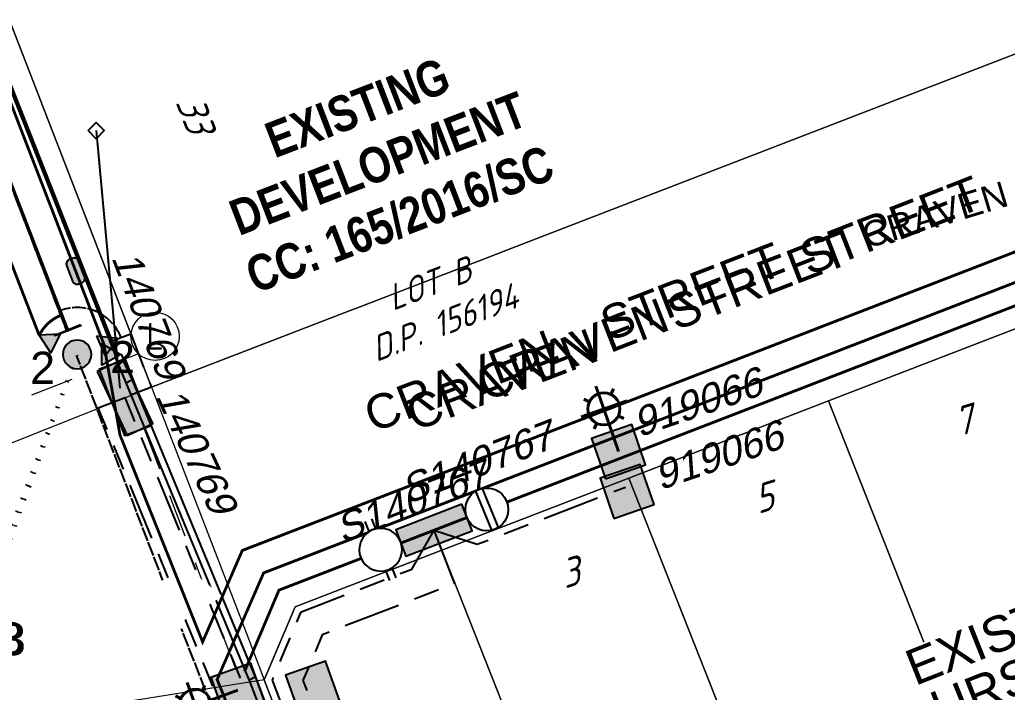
# Model space of a CAD drawing. Header units: metres. Extents: x 310412 to 311596, y 6269899 to 6270937.
# Drawn here: x 310946.2 to 311015.2, y 6270418.1 to 6270465.1 of the extents above; entities that cross this region are included whole.
import ezdxf
from ezdxf.enums import TextEntityAlignment as Align

# ---------------------------------------------------------------- set-up
doc = ezdxf.new("R2010")
doc.units = ezdxf.units.M
for name, pattern in [('Cable Exist OH', [1, 1, 0]), ('Cable Exist UG', [8.2, 4, -1.2, 1.8, -1.2]), ('Dash', [5, 3, -2]), ('DOT', [0.25, 0, -0.25]), ('IECLCENT', [15.5, 9.5, -2, 2, -2])]:
    doc.linetypes.add(name, pattern=pattern)
doc.layers.get('0').update_dxf_attribs({"color": 6})
for name, color, linetype in [('_User D-STAGE', 253, 'Dash'), ('Duct_SP_EXT', 7, 'Continuous'), ('Equip_LV_EXT', 7, 'Continuous'), ('Equip_SP_HV_EXT', 7, 'Continuous'), ('Equip_SP_HV_NEW', 2, 'Continuous'), ('Equip_SP_SL_EXT', 7, 'Continuous'), ('Mains_HV_NEW_U72', 2, 'Continuous'), ('Mains_LV_EXT', 7, 'Continuous'), ('Mains_SL_EXT', 7, 'Continuous'), ('Notes', 7, 'Continuous'), ('Notes_HV_MISC', 7, 'Continuous'), ('Notes_LV_MISC', 7, 'Continuous'), ('Notes_SP_MISC', 7, 'Continuous'), ('Notes_SP_NEW', 2, 'Continuous'), ('Services_SP_EXT', 7, 'Continuous'), ('Span_SP_MISC', 7, 'Continuous'), ('SupportsOH_SP_TR_HV_LV_SL_EXT', 7, 'Continuous'), ('SupportsUG_SP_LV_EXT', 7, 'Continuous'), ('SupportsUG_SP_LV_SL_EXT', 7, 'Continuous')]:
    doc.layers.add(name, color=color, linetype=linetype)
doc.layers.add('_User E-LOTNO', color=7, linetype='Continuous', lineweight=0, true_color=0x969696)
doc.layers.add('_User Gas', color=7, linetype='Dash', lineweight=0, true_color=0x2eff31)
doc.layers.add('_User Measure HV', color=10, linetype='Continuous', plot=False)
for name, color, linetype, lineweight in [('Cadastre Land Parcels_SP_EXT', 9, 'Continuous', 5), ('Cadastre Roads_SP_EXT', 9, 'Continuous', 5), ('Trench_SP_NEW', 7, 'Continuous', 70)]:
    doc.layers.add(name, color=color, linetype=linetype, lineweight=lineweight)
doc.styles.add('ARIAL', font='arial.ttf', dxfattribs={"height": 2})
doc.styles.add('ARIALBOLD', font='arialbd.ttf')
doc.styles.add('COLUMN_LABEL', font='arial.ttf')
doc.styles.add('iecARIAL', font='arial.ttf', dxfattribs={"height": 2})
doc.styles.add('ieISOCP', font='isocp.shx')
doc.styles.add('ISOCP ITALIC', font='isocp.shx', dxfattribs={"oblique": 20})
doc.styles.add('POLE_LABEL', font='arial.ttf')
doc.styles.get("Standard").update_dxf_attribs({"font": 'arial.ttf'})
doc.linetypes.add('Cable New UG', pattern='A,7,-0.25,["x",Standard,S=2,R=0,X=0.2,Y=-0.8],-2.1', length=9.35)
doc.linetypes.add('IE Trench HV', pattern='A,7,-0.2,["/",Standard,S=3,R=0,X=0,Y=-1.4],-2.5', length=9.7)

# ---------------------------------------------------------------- blocks, each defined once
blk = doc.blocks.new('PILLAR_EXT')
blk.add_hatch(color=256).paths.add_polyline_path([(-2.475, 0.99), (-2.475, -0.99), (2.475, -0.99), (2.475, 0.99)])
blk.add_lwpolyline([(-2.475, -0.99), (2.475, -0.99), (2.475, 0.99), (-2.475, 0.99)], close=True)
at = {"style": 'ARIAL', "oblique": 15, "flags": 8}
blk.add_attdef('ASSET_NUM', (1.5, 3.5), '', height=2, dxfattribs=at)
for tag, p, flags in [('OWNED_BY', (0, -0.2), 9), ('STATE', (0, -0.4), 9), ('SUPPORT_TYPE', (0, -0.6), 9), ('USAGE', (0, -0.8), 9), ('LEGEND', (0, -1), 9), ('LOCATION', (0, -1.2), 9), ('NOTES', (0, -1.4), 9), ('STREETNAME', (0, -1.8), 9), ('SUBURB', (0, -2), 1), ('PARENT', (0, -1.6), 9)]:
    blk.add_attdef(tag, p, '', height=0.2, dxfattribs=dict(flags=flags))
blk = doc.blocks.new('CCP_EXT')
at = {"flags": 9}
for tag, p in [('USAGE', (0, -1.2)), ('LEGEND', (0, -1.4)), ('STATE', (0, -1.8)), ('LIFE_SUPPORT', (0, -1.6)), ('NOTES', (0, -2))]:
    blk.add_attdef(tag, text='', height=0.2, dxfattribs=at).set_placement(p, align=Align.MIDDLE_LEFT)
blk.add_wipeout([(0, 0.566), (0.566, 0), (0, -0.566), (-0.566, 0)])
blk.add_lwpolyline([(-0.566, 0), (0, 0.566), (0.566, 0), (0, -0.566), (-0.566, 0)])
at = {"flags": 1}
blk.add_attdef('Z', (0, 0), '', height=0.2, dxfattribs=at)
at = {"flags": 9}
for tag, p in [('CCP_TYPE', (0, 0)), ('OPERATING_VOLTAGE', (0, -0.6)), ('CONSTRUCTED_VOLTAGE', (0, -0.2)), ('NO_PHASES', (0, -0.4)), ('ORIENTATION', (0, -0.8)), ('OWNED_BY', (0, -1))]:
    blk.add_attdef(tag, text='', height=0.2, dxfattribs=at).set_placement(p, align=Align.MIDDLE_LEFT)
blk = doc.blocks.new('POLE_EXT')
blk.add_hatch(color=256).paths.add_polyline_path([(-1, 0, 1), (1, 0, 1)])
blk.add_lwpolyline([(-1, 0, 1), (1, 0, 1)], format="xyb", close=True)
for tag, height, flags, p in [('pNumber', 2.5, 8, (-17.84, 2.067)), ('OWNED_BY', 0.2, 9, (1.355, -0.4)), ('PARENT', 0.2, 9, (1.355, -0.6)), ('cLV', 0.2, 9, (1.355, -1.4)), ('SPECIAL_USE', 0.2, 9, (1.355, -0.8)), ('STATE', 0.2, 9, (1.355, -1)), ('USAGE', 0.2, 9, (1.355, -1.2)), ('cHV', 0.2, 9, (1.355, -2)), ('hDepth', 0.2, 9, (1.355, -1.6)), ('hDia', 0.2, 9, (1.355, -1.8)), ('LBRACKET', 0.2, 9, (1.355, -2.2)), ('LExisting', 0.2, 9, (1.355, -2.4)), ('LANTNUMBER', 0.2, 9, (1.355, -2.6)), ('LOther', 0.2, 9, (1.355, -2.8)), ('cLinedev', 0.2, 9, (1.355, -3.4)), ('LRemove', 0.2, 9, (1.355, -3)), ('LEGEND', 0.2, 9, (1.355, -3.2)), ('pExisting', 0.2, 9, (1.355, -3.8)), ('LOCATION', 0.2, 9, (1.355, -3.6)), ('PFNUMBER', 0.2, 9, (1.355, -4)), ('NEWPFNUMBER', 0.2, 9, (1.355, -4.2)), ('pFooting', 0.2, 9, (1.355, -4.4)), ('pNew', 0.2, 9, (1.355, -4.6)), ('pRelocate', 0.2, 9, (1.355, -5)), ('pRemove', 0.2, 9, (1.355, -5.2)), ('pReplace', 0.2, 9, (1.355, -5.4)), ('pStay', 0.2, 9, (1.355, -5.6)), ('cspan', 0.2, 9, (1.355, -6)), ('STREETNAME', 0.2, 9, (1.355, -6.2)), ('pType', 0.2, 9, (1.355, -5.8)), ('SUBURB', 0.2, 9, (1.355, -6.4)), ('NOTES', 0.2, 9, (1.355, -6.6)), ('MAINTAINED_BY', 0.2, 9, (1.355, -6.814)), ('OPERATED_BY', 0.2, 9, (1.355, -7.014))]:
    blk.add_attdef(tag, text='', height=height, dxfattribs=dict(flags=flags)).set_placement(p, align=Align.MIDDLE_LEFT)
at = {"style": 'POLE_LABEL', "oblique": 15, "flags": 9}
blk.add_attdef('ASSET_NUM', text='', height=2, dxfattribs=at).set_placement((2, 2), align=Align.MIDDLE_LEFT)
at = {"style": 'POLE_LABEL', "flags": 9}
for tag, p in [('STRUCTURE_PLANT_NUMBER', (1.355, 0.028)), ('STREET_CODE', (1.355, -0.2))]:
    blk.add_attdef(tag, text='', height=0.2, dxfattribs=at).set_placement(p, align=Align.MIDDLE_LEFT)
at = {"flags": 1}
blk.add_attdef('Z', (1.355, -7.328), '', height=0.2, dxfattribs=at)
blk = doc.blocks.new('A$C64462609')
at = {"layer": '_User E-LOTNO', "insert": (310975.304, 6270445.248), "char_height": 1.75, "attachment_point": 5, "rotation": 21.04457, "style": 'ISOCP ITALIC', "bg_fill": 3, "box_fill_scale": 1.1, "bg_fill_color": 256, "bg_fill_transparency": 0}
blk.add_mtext('LOT B\\PD.P. 156194', dxfattribs=at)
at = {"layer": '_User D-STAGE', "insert": (310969.177, 6270460.025), "char_height": 2.5, "attachment_point": 1, "rotation": 21.04457, "style": 'ARIALBOLD', "bg_fill": 3, "box_fill_scale": 1.2, "bg_fill_color": 256, "bg_fill_transparency": 0}
blk.add_mtext('\\pi-6.4922;{\\fArial Narrow|b1|i0|c0|p34;\\C251;EXISTING \\P\\pi-10.766;DEVELOPMENT\\P\\pi-11.16;CC: 165/2016/SC}', dxfattribs=at)
blk = doc.blocks.new('UGOH_NEW')
blk.add_hatch(color=256).paths.add_polyline_path([(-0.75, 1.701), (0.75, 1.701), (0, 3)])
blk.add_lwpolyline([(-0.75, 1.701), (0.75, 1.701), (0, 3)], close=True)
for tag, flags, p in [('CONSTRUCTED_VOLTAGE', 9, (1.5, 0)), ('OPERATING_VOLTAGE', 9, (1.5, -0.2)), ('ORIENTATION', 9, (1.5, -0.4)), ('STATE', 9, (1.5, -0.6)), ('OWNED_BY', 9, (1.5, -1)), ('OPERATED_BY', 9, (1.5, -1.2)), ('USAGE', 9, (1.5, -0.8)), ('MAINTAINED_BY', 9, (1.5, -1.4)), ('ACTUAL_STATUS', 9, (1.5, -1.6)), ('TYPE', 1, (1.5, -2)), ('NUMBER_OF_PHASES', 9, (1.5, -1.8))]:
    blk.add_attdef(tag, text='', height=0.2, dxfattribs=dict(flags=flags)).set_placement(p, align=Align.MIDDLE_LEFT)
blk = doc.blocks.new('HV_STJ_NEW')
blk.add_hatch(color=256).paths.add_polyline_path([(0.906, 0.131, 0.414214), (0.586, 0.451), (-0.586, 0.451, 0.414214), (-0.906, 0.131), (-0.906, -0.131, 0.414214), (-0.586, -0.451), (0.586, -0.451, 0.414214), (0.906, -0.131)])
blk.add_lwpolyline([(-0.906, 0.131), (-0.906, -0.131, 0.414214), (-0.586, -0.451), (0.586, -0.451, 0.414214), (0.906, -0.131), (0.906, 0.131, 0.414214), (0.586, 0.451), (-0.586, 0.451, 0.414214)], format="xyb", close=True)
for tag, flags, p in [('ORIENTATION', 9, (1.5, 0)), ('USAGE', 9, (1.5, -0.2)), ('LEGEND', 9, (1.5, -0.4)), ('NOTES', 9, (1.5, -0.6)), ('TYPE', 9, (1.5, -1.4)), ('OWNED_BY', 9, (1.5, -0.8)), ('OPERATED_BY', 9, (1.5, -1)), ('MAINTAINED_BY', 9, (1.5, -1.2)), ('OPERATING_VOLTAGE', 9, (1.5, -1.6)), ('CONSTRUCTED_VOLTAGE', 9, (1.5, -1.8)), ('NUMBER_OF_PHASES', 9, (1.5, -2)), ('Z', 1, (1.5, -2.2))]:
    blk.add_attdef(tag, text='', height=0.2, dxfattribs=dict(flags=flags)).set_placement(p, align=Align.MIDDLE_LEFT)
blk = doc.blocks.new('UGOH_EXT')
blk.add_hatch(color=256).paths.add_polyline_path([(-0.753, 1.7), (0.747, 1.7), (-0.003, 2.999)])
for p, q in [((-0.003, 2.999), (-0.753, 1.7)), ((0.75, 1.7), (0, 2.998)), ((-0.753, 1.7), (0.747, 1.7))]:
    blk.add_line(p, q)
for tag, flags, p in [('CONSTRUCTED_VOLTAGE', 9, (1.5, 0)), ('OPERATING_VOLTAGE', 9, (1.5, -0.2)), ('ORIENTATION', 9, (1.5, -0.4)), ('STATE', 9, (1.5, -0.6)), ('OWNED_BY', 9, (1.5, -1)), ('OPERATED_BY', 9, (1.5, -1.2)), ('USAGE', 9, (1.5, -0.8)), ('MAINTAINED_BY', 9, (1.5, -1.4)), ('ACTUAL_STATUS', 9, (1.5, -1.6)), ('TYPE', 1, (1.5, -2)), ('NUMBER_OF_PHASES', 9, (1.5, -1.8))]:
    blk.add_attdef(tag, text='', height=0.2, dxfattribs=dict(flags=flags)).set_placement(p, align=Align.MIDDLE_LEFT)
blk = doc.blocks.new('DUCT_INDICATOR')
at = {"color": 7, "lineweight": 9, "flags": 1}
blk.add_attdef('Z', (0, 0), '', height=0.2, dxfattribs=at)
at = {"color": 8, "linetype": 'Continuous', "lineweight": 15, "ltscale": 0.1}
blk.add_wipeout([(2.25, 0), (2.249, 0.05), (2.232, 0.285), (2.217, 0.386), (2.184, 0.54), (2.139, 0.698), (2.097, 0.815), (2.039, 0.952), (1.942, 1.137), (1.859, 1.268), (1.755, 1.408), (1.605, 1.577), (1.561, 1.62), (1.501, 1.676), (1.425, 1.742), (1.336, 1.81), (1.264, 1.862), (1.173, 1.92), (1.096, 1.965), (1.032, 2), (1, 2.015), (0.975, 2.028), (0.946, 2.041), (0.91, 2.058), (0.883, 2.07), (0.857, 2.08), (0.833, 2.09), (0.787, 2.108), (0.756, 2.119), (0.719, 2.132), (0.671, 2.148), (0.618, 2.163), (0.606, 2.167), (0.554, 2.181), (0.524, 2.188), (0.502, 2.193), (0.477, 2.199), (0.425, 2.209), (0.381, 2.218), (0.331, 2.225), (0.273, 2.233), (0.227, 2.239), (0.18, 2.243), (0.084, 2.248), (0.048, 2.249), (0, 2.25), (-0.048, 2.249), (-0.084, 2.248), (-0.18, 2.243), (-0.227, 2.239), (-0.273, 2.233), (-0.331, 2.225), (-0.381, 2.218), (-0.425, 2.209), (-0.477, 2.199), (-0.502, 2.193), (-0.524, 2.188), (-0.554, 2.181), (-0.606, 2.167), (-0.618, 2.163), (-0.671, 2.148), (-0.719, 2.132), (-0.756, 2.119), (-0.787, 2.108), (-0.833, 2.09), (-0.857, 2.08), (-0.883, 2.07), (-0.91, 2.058), (-0.946, 2.041), (-0.975, 2.028), (-1, 2.015), (-1.032, 2), (-1.096, 1.965), (-1.173, 1.92), (-1.264, 1.862), (-1.336, 1.81), (-1.425, 1.742), (-1.501, 1.676), (-1.561, 1.62), (-1.605, 1.577), (-1.755, 1.408), (-1.859, 1.268), (-1.942, 1.137), (-2.039, 0.952), (-2.097, 0.815), (-2.139, 0.698), (-2.184, 0.54), (-2.217, 0.386), (-2.232, 0.285), (-2.249, 0.05), (-2.25, 0), (-2.249, -0.05), (-2.232, -0.285), (-2.217, -0.386), (-2.184, -0.54), (-2.139, -0.698), (-2.097, -0.815), (-2.039, -0.952), (-1.942, -1.137), (-1.859, -1.268), (-1.755, -1.408), (-1.605, -1.577), (-1.561, -1.62), (-1.501, -1.676), (-1.425, -1.742), (-1.336, -1.81), (-1.264, -1.862), (-1.173, -1.92), (-1.096, -1.965), (-1.032, -2), (-1, -2.015), (-0.975, -2.028), (-0.946, -2.041), (-0.91, -2.058), (-0.883, -2.07), (-0.857, -2.08), (-0.833, -2.09), (-0.787, -2.108), (-0.756, -2.119), (-0.719, -2.132), (-0.671, -2.148), (-0.618, -2.163), (-0.606, -2.167), (-0.554, -2.181), (-0.524, -2.188), (-0.502, -2.193), (-0.477, -2.199), (-0.425, -2.209), (-0.381, -2.218), (-0.331, -2.225), (-0.273, -2.233), (-0.227, -2.239), (-0.18, -2.243), (-0.084, -2.248), (-0.048, -2.249), (0, -2.25), (0.048, -2.249), (0.084, -2.248), (0.18, -2.243), (0.227, -2.239), (0.273, -2.233), (0.331, -2.225), (0.381, -2.218), (0.425, -2.209), (0.477, -2.199), (0.502, -2.193), (0.524, -2.188), (0.554, -2.181), (0.606, -2.167), (0.618, -2.163), (0.671, -2.148), (0.719, -2.132), (0.756, -2.119), (0.787, -2.108), (0.833, -2.09), (0.857, -2.08), (0.883, -2.07), (0.91, -2.058), (0.946, -2.041), (0.975, -2.028), (1, -2.015), (1.032, -2), (1.096, -1.965), (1.173, -1.92), (1.264, -1.862), (1.336, -1.81), (1.425, -1.742), (1.501, -1.676), (1.561, -1.62), (1.605, -1.577), (1.755, -1.408), (1.859, -1.268), (1.942, -1.137), (2.039, -0.952), (2.097, -0.815), (2.139, -0.698), (2.184, -0.54), (2.217, -0.386), (2.232, -0.285), (2.249, -0.05)], dxfattribs=at)
at = {"color": 7, "lineweight": 9}
blk.add_circle((0, 0), 2.25, dxfattribs=at)
blk.add_attdef('CODE', text='', height=1.8, dxfattribs=at).set_placement((0, 0), align=Align.MIDDLE_CENTER)
blk = doc.blocks.new('COLUMN_EXT')
blk.add_hatch(color=256).paths.add_polyline_path([(-1.485, 1.485), (-1.485, -1.485), (1.485, -1.485), (1.485, 1.485)])
blk.add_lwpolyline([(-1.485, -1.485), (1.485, -1.485), (1.485, 1.485), (-1.485, 1.485)], close=True)
at = {"style": 'COLUMN_LABEL', "oblique": 15, "flags": 8}
blk.add_attdef('ASSET_NUM', text='', height=2, rotation=180, dxfattribs=at).set_placement((2, 2), align=Align.MIDDLE_LEFT)
at = {"flags": 9}
for tag, style, p in [('STRUCTURE_PLANT_NUMBER', 'POLE_LABEL', (1.813, 0.031)), ('STREET_CODE', 'COLUMN_LABEL', (1.813, -0.2))]:
    blk.add_attdef(tag, text='', height=0.2, dxfattribs=dict(at, style=style)).set_placement(p, align=Align.MIDDLE_LEFT)
for tag, p in [('OWNED_BY', (1.813, -0.6)), ('COLUMN_TYPE', (1.813, -0.4)), ('STATE', (1.813, -0.8)), ('USAGE', (1.813, -1)), ('LEGEND', (1.813, -1.2)), ('LOCATION', (1.813, -1.4)), ('STREETNAME', (1.813, -1.6)), ('SUBURB', (1.813, -1.8)), ('NOTES', (1.813, -2))]:
    blk.add_attdef(tag, text='', height=0.2, dxfattribs=at).set_placement(p, align=Align.MIDDLE_LEFT)
at = {"flags": 1}
blk.add_attdef('Z', (1.813, -2.351), '', height=0.2, dxfattribs=at)
blk = doc.blocks.new('SL_LANTERN_EXT')
at = {"lineweight": 40}
for p, q in [((0, 1.968), (0, 6.468)), ((-1.459, 5.676), (-1.061, 5.278)), ((1.458, 5.676), (1.06, 5.278)), ((-2.25, 4.218), (2.25, 4.218)), ((-1.459, 2.759), (-1.061, 3.157)), ((1.458, 2.759), (1.06, 3.157)), ((0, 0), (0, 2.721))]:
    blk.add_line(p, q, dxfattribs=at)
blk.add_circle((0, 4.218), 1.5, dxfattribs=at)
at = {"style": 'iecARIAL', "flags": 9}
blk.add_attdef('ASSET_NUM', (1.5, 1.5), '', height=2.5, dxfattribs=at)
for tag, p, height, flags in [('CONSTRUCTED_VOLTAGE', (0.981, -0.653), 0.2, 9), ('CONTROL_TYPE', (0.981, -0.853), 0.2, 9), ('LANTERN_PURPOSE', (0.981, -1.053), 0.2, 9), ('LNUMBER', (2.181, -3.253), 2.5, 8), ('OPERATING_VOLTAGE', (0.981, -1.653), 0.2, 9), ('ORIENTATION', (0.981, -1.853), 0.2, 9), ('LANTERN_TYPE', (0.981, -1.253), 0.2, 9), ('NO_PHASES', (0.981, -1.453), 0.2, 9), ('OWNED_BY', (0.981, -2.053), 0.2, 9), ('STATE', (0.981, -2.253), 0.2, 9), ('CEXIST', (0.981, -2.653), 0.2, 9), ('CNEW', (0.981, -2.853), 0.2, 9), ('USAGE', (0.981, -2.453), 0.2, 9), ('CNUMBER', (0.981, -3.053), 0.2, 9), ('CREMOVE', (0.981, -3.253), 0.2, 9), ('CREPLACE', (0.981, -3.453), 0.2, 9), ('LKINGHEIGHT', (0.981, -3.653), 0.2, 9), ('LBRACKET', (0.981, -3.853), 0.2, 9), ('LBRACKETVOCAB', (0.981, -4.053), 0.2, 9), ('LCATEGORY', (0.981, -4.253), 0.2, 9), ('LCHARGE1', (0.981, -4.453), 0.2, 9), ('LCHARGE1PERCENT', (0.981, -4.653), 0.2, 9), ('LCHARGE2', (0.981, -4.853), 0.2, 9), ('LCHARGE2PERCENT', (0.981, -5.053), 0.2, 9), ('LCHARGE3', (0.981, -5.253), 0.2, 9), ('LCHARGE3PERCENT', (0.981, -5.453), 0.2, 9), ('LEXIST', (0.981, -5.653), 0.2, 9), ('LLAMP', (0.981, -5.853), 0.2, 9), ('LLAMPVOCAB', (0.981, -6.053), 0.2, 9), ('LMAST', (0.981, -6.253), 0.2, 9), ('LMASTVOCAB', (0.981, -6.453), 0.2, 9), ('LNEW', (0.981, -6.653), 0.2, 9), ('LANTNUMBER', (0.981, -6.853), 0.2, 9), ('LOUTREACH', (0.981, -7.253), 0.2, 9), ('LOUTREACHVOCAB', (0.981, -7.453), 0.2, 9), ('LRATECODE', (0.981, -7.653), 0.2, 9), ('LREMOVE', (0.981, -7.853), 0.2, 9), ('LREPLACE', (0.981, -8.053), 0.2, 9), ('LTYPE', (0.981, -8.253), 0.2, 9), ('LTYPEVOCAB', (0.981, -8.453), 0.2, 9), ('STREETNAME', (0.981, -9.253), 0.2, 9), ('LEGEND', (0.981, -8.653), 0.2, 9), ('LOCATION', (0.981, -8.853), 0.2, 9), ('NOTES', (0.981, -9.053), 0.2, 9), ('SUBURB', (0.981, -9.453), 0.2, 1)]:
    blk.add_attdef(tag, p, '', height=height, dxfattribs=dict(flags=flags))
blk = doc.blocks.new('LV_UG_LINKS_CLOSED_EXT')
blk.add_wipeout([(-1.056, 1.057), (-1.18, 0.916), (-1.286, 0.761), (-1.371, 0.594), (-1.435, 0.417), (-1.476, 0.234), (-1.493, 0.047), (-1.487, -0.14), (-1.458, -0.326), (-1.406, -0.506), (-1.331, -0.678), (-1.236, -0.839), (-1.121, -0.988), (-0.988, -1.12), (-0.84, -1.235), (-0.679, -1.331), (-0.506, -1.406), (-0.326, -1.458), (-0.141, -1.487), (0.047, -1.493), (0.233, -1.476), (0.416, -1.435), (0.593, -1.371), (0.76, -1.286), (0.915, -1.181), (1.056, -1.057), (1.18, -0.916), (1.286, -0.761), (1.371, -0.594), (1.435, -0.417), (1.476, -0.234), (1.493, -0.047), (1.487, 0.14), (1.458, 0.326), (1.406, 0.506), (1.331, 0.678), (1.236, 0.839), (1.121, 0.988), (0.988, 1.12), (0.84, 1.235), (0.679, 1.331), (0.506, 1.406), (0.326, 1.458), (0.141, 1.487), (-0.047, 1.493), (-0.233, 1.476), (-0.416, 1.435), (-0.593, 1.371), (-0.76, 1.286), (-0.915, 1.181)])
for p, q in [((-0.25, -1.479), (-0.25, 1.479)), ((0.25, -1.479), (0.25, 1.479))]:
    blk.add_line(p, q)
blk.add_circle((0, 0), 1.5)
at = {"flags": 9}
for tag, p in [('ACTUAL_STATUS', (0, 0)), ('OPERATING_VOLTAGE', (0, -0.6)), ('CONSTRUCTED_VOLTAGE', (0, -0.2)), ('NO_PHASES', (0, -0.4)), ('ORIENTATION', (0, -0.8)), ('STATE', (0, -1)), ('SWITCH_TYPE', (0, -1.2)), ('USAGE', (0, -1.4)), ('NOTES', (0, -1.6))]:
    blk.add_attdef(tag, text='', height=0.2, dxfattribs=at).set_placement(p, align=Align.MIDDLE_LEFT)
at = {"flags": 1}
blk.add_attdef('Z', (0, 0), '', height=0.2, dxfattribs=at)
blk = doc.blocks.new('LV_UG_LINKS_OPEN_EXT')
for p, q in [((-0.249, 1.473), (-0.249, 2.22)), ((0.249, 1.473), (0.249, 2.22)), ((-0.249, -1.473), (-0.249, -2.22)), ((0.249, -1.473), (0.249, -2.22))]:
    blk.add_line(p, q)
at = {"flags": 9}
for tag, p in [('ACTUAL_STATUS', (0, 0)), ('OPERATING_VOLTAGE', (0, -0.6)), ('CONSTRUCTED_VOLTAGE', (0, -0.2)), ('NO_PHASES', (0, -0.4)), ('ORIENTATION', (0, -0.8)), ('STATE', (0, -1)), ('SWITCH_TYPE', (0, -1.2)), ('USAGE', (0, -1.4)), ('NOTES', (0, -1.6))]:
    blk.add_attdef(tag, text='', height=0.2, dxfattribs=at).set_placement(p, align=Align.MIDDLE_LEFT)
at = {"flags": 1}
blk.add_attdef('Z', (0, 0), '', height=0.2, dxfattribs=at)
blk.add_wipeout([(-0.249, 1.473), (-0.432, 1.43), (-0.608, 1.365), (-0.774, 1.278), (-0.928, 1.171), (-1.067, 1.045), (-1.19, 0.903), (-1.294, 0.747), (-1.377, 0.579), (-1.439, 0.402), (-1.478, 0.218), (-1.494, 0.031), (-1.486, -0.156), (-1.455, -0.341), (-1.4, -0.521), (-1.324, -0.692), (-1.227, -0.853), (-1.11, -1), (-0.976, -1.131), (-0.827, -1.244), (-0.664, -1.338), (-0.491, -1.411), (-0.311, -1.461), (-0.125, -1.489), (0.062, -1.493), (0.249, -1.473), (0.432, -1.43), (0.608, -1.365), (0.774, -1.278), (0.928, -1.171), (1.067, -1.045), (1.19, -0.903), (1.294, -0.747), (1.377, -0.579), (1.439, -0.402), (1.478, -0.218), (1.494, -0.031), (1.486, 0.156), (1.455, 0.341), (1.4, 0.521), (1.324, 0.692), (1.227, 0.853), (1.11, 1), (0.976, 1.131), (0.827, 1.244), (0.664, 1.338), (0.491, 1.411), (0.311, 1.461), (0.125, 1.489), (-0.062, 1.493)])
blk.add_lwpolyline([(0, -1.494, 1), (0, 1.494, 1)], format="xyb", close=True)
blk = doc.blocks.new('LV_End Shackle_EXT')
at = {"flags": 9}
for tag, p in [('OPERATING_VOLTAGE', (0, -0.6)), ('ORIENTATION', (0, -0.8)), ('OWNED_BY', (0, -1)), ('STATE', (0, -1.2)), ('USAGE', (0, -1.4)), ('NOTES', (0, -1.6))]:
    blk.add_attdef(tag, text='', height=0.2, dxfattribs=at).set_placement(p, align=Align.MIDDLE_LEFT)
blk.add_wipeout([(-0.253, 0), (-0.253, 1.815), (0.253, 1.815), (0.253, 0)])
blk.add_line((1, 1.815), (-1, 1.815))
at = {"flags": 1}
blk.add_attdef('Z', (0, 0), '', height=0.2, dxfattribs=at)
at = {"flags": 9}
for tag, p in [('CONNECTOR_TYPE', (0, 0)), ('CONSTRUCTED_VOLTAGE', (0, -0.2)), ('NO_PHASES', (0, -0.4))]:
    blk.add_attdef(tag, text='', height=0.2, dxfattribs=at).set_placement(p, align=Align.MIDDLE_LEFT)
blk = doc.blocks.new('HV_End Shackle_EXT')
for tag, flags, p in [('CONNECTOR_TYPE', 9, (1.5, 0)), ('OPERATING_VOLTAGE', 9, (1.5, -0.6)), ('CONSTRUCTED_VOLTAGE', 9, (1.5, -0.2)), ('NO_PHASES', 9, (1.5, -0.4)), ('ORIENTATION', 9, (1.5, -0.8)), ('OWNED_BY', 9, (1.5, -1)), ('OPERATED_BY', 9, (1.5, -1.2)), ('MAINTAINED_BY', 9, (1.5, -1.4)), ('STATE', 9, (1.5, -1.6)), ('USAGE', 9, (1.5, -1.8)), ('NOTES', 9, (1.5, -2)), ('Z', 1, (1.5, -2.2))]:
    blk.add_attdef(tag, text='', height=0.2, dxfattribs=dict(flags=flags)).set_placement(p, align=Align.MIDDLE_LEFT)
blk.add_wipeout([(-0.253, 0), (-0.253, 1.815), (0.253, 1.815), (0.253, 0)])
blk.add_line((1, 1.815), (-1, 1.815))

msp = doc.modelspace()

# ---------------------------------------------------------------- linework, layer by layer
at = {"layer": 'Cadastre Land Parcels_SP_EXT', "linetype": 'Continuous'}
for points in [[(311027.698, 6270415.933), (311016.676, 6270443.815), (311002.718, 6270438.424), (311013.74, 6270410.542), (311027.698, 6270415.933)], [(311013.74, 6270410.542), (311002.718, 6270438.424), (310988.759, 6270433.033), (310999.782, 6270405.15), (311013.74, 6270410.542)]]:
    msp.add_lwpolyline(points, close=True, dxfattribs=at)

# ---------------------------------------------------------------- block references
at = {"layer": 'Equip_SP_SL_EXT', "xscale": 0.75, "yscale": 0.75, "zscale": 0.75, "rotation": 19.00751090022982}
msp.add_blockref('SL_LANTERN_EXT', (310988.048, 6270434.877), dxfattribs=at)
at = {"layer": 'Notes'}
msp.add_blockref('A$C64462609', (0, 0), dxfattribs=at)
at = {"layer": 'Notes_LV_MISC'}
ref = msp.add_blockref('COLUMN_EXT', (310988.642, 6270432.103), dxfattribs=dict(at, rotation=19.00751089906942))
ref.add_attrib('ASSET_NUM', '919066', dxfattribs={"layer": '0', "height": 2, "rotation": 199.00751, "style": 'COLUMN_LABEL', "oblique": 15, "text_generation_flag": 6}).set_placement((310999.421, 6270436.145), align=Align.MIDDLE_RIGHT)
at = {"layer": 'SupportsUG_SP_LV_SL_EXT'}
ref = msp.add_blockref('COLUMN_EXT', (310988.048, 6270434.877), dxfattribs=dict(at, rotation=19.00751089906942))
ref.add_attrib('ASSET_NUM', '919066', dxfattribs={"layer": '0', "height": 2, "rotation": 199.00751, "style": 'COLUMN_LABEL', "oblique": 15, "text_generation_flag": 6}).set_placement((310997.941, 6270439.844), align=Align.MIDDLE_RIGHT)

# ---------------------------------------------------------------- texts
at = {"layer": 'Cadastre Land Parcels_SP_EXT', "style": 'ISOCP ITALIC', "oblique": 20}
for s, rotation, p in [('7', 16.91215, (311011.76, 6270435.902)), ('5', 16.91121, (310997.801, 6270430.511))]:
    msp.add_text(s, height=2, rotation=rotation, dxfattribs=at).set_placement(p)
at = {"layer": 'Cadastre Roads_SP_EXT'}
msp.add_text('CRAVEN ST', height=1.8, rotation=16.91215, dxfattribs=at).set_placement((311005.398, 6270449.045))

# ---------------------------------------------------------------- next in the draw order: linework, layer by layer
at = {"layer": '_User Measure HV', "flags": 128}
for points in [[(310950.603, 6270447.689), (310945.587, 6270460.591), (310929.667, 6270454.442), (310926.839, 6270454.356)], [(310952.767, 6270442.129), (310950.603, 6270447.689)]]:
    msp.add_lwpolyline(points, dxfattribs=at)
at = {"layer": 'Cadastre Land Parcels_SP_EXT', "linetype": 'Continuous'}
for points in [[(311335.015, 6270585.926), (311491.185, 6270646.21), (311491.81, 6270646.449), (311505.327, 6270651.343), (311502.658, 6270657.27), (311493.932, 6270682.062), (310942.397, 6270472.999), (310955.402, 6270439.374), (311050.019, 6270475.904), (311073.041, 6270484.791), (311235.7, 6270547.587), (311259.109, 6270556.624), (311317.396, 6270579.125), (311335.015, 6270585.926)], [(310999.782, 6270405.15), (310988.759, 6270433.033), (310975.686, 6270427.983), (310986.707, 6270400.101), (310999.782, 6270405.15)], [(310986.707, 6270400.101), (310975.686, 6270427.983), (310965.45, 6270424.03), (310963.291, 6270418.926), (310972.653, 6270394.659), (310986.707, 6270400.101)]]:
    msp.add_lwpolyline(points, close=True, dxfattribs=at)
at = {"layer": 'Cadastre Roads_SP_EXT', "linetype": 'Continuous'}
for points in [[(310965.45, 6270424.03), (310975.686, 6270427.983), (310988.759, 6270433.033), (311002.718, 6270438.424), (311016.676, 6270443.815), (311030.634, 6270449.206), (311044.592, 6270454.597), (311055.079, 6270458.648), (311050.019, 6270475.904), (310955.402, 6270439.374), (310961.85, 6270422.66), (310963.291, 6270418.926), (310965.45, 6270424.03)], [(311034.298, 6270211.303), (311042.434, 6270213.896), (310984.375, 6270364.277), (310983.456, 6270366.659), (310987.493, 6270368.265), (310982.016, 6270370.392), (310978.055, 6270380.659), (310972.653, 6270394.659), (310963.291, 6270418.926), (310942.799, 6270415.673), (310970.766, 6270343.221), (311003.274, 6270259.121), (311023.126, 6270207.74), (311034.298, 6270211.303)]]:
    msp.add_lwpolyline(points, close=True, dxfattribs=at)
at = {"layer": 'Duct_SP_EXT'}
for p, q in [((310952.855, 6270441.5), (310953.076, 6270441.593)), ((310952.855, 6270441.5), (310953.612, 6270439.697)), ((310953.297, 6270441.686), (310953.076, 6270441.593)), ((310953.297, 6270441.686), (310954.055, 6270439.882)), ((310954.055, 6270439.882), (310953.833, 6270439.79)), ((310954.055, 6270439.882), (310962.656, 6270419.12)), ((310953.612, 6270439.697), (310953.833, 6270439.79)), ((310953.612, 6270439.697), (310962.213, 6270418.937)), ((310962.213, 6270418.937), (310962.435, 6270419.028)), ((310962.219, 6270418.947), (310962.444, 6270419.032)), ((310962.219, 6270418.947), (310989.02, 6270348.526)), ((310962.656, 6270419.12), (310962.435, 6270419.028)), ((310962.668, 6270419.117), (310962.444, 6270419.032)), ((310962.668, 6270419.117), (310989.468, 6270348.698))]:
    msp.add_line(p, q, dxfattribs=at)
at = {"layer": 'Mains_HV_NEW_U72', "color": 10, "linetype": 'Cable New UG', "lineweight": 0, "ltscale": 0.75, "const_width": 0.2, "flags": 128}
for points in [[(310950.109, 6270447.498), (310945.122, 6270460.415), (310928.27, 6270453.898), (310920.717, 6270473.457), (310902.939, 6270466.646)], [(310915.492, 6270433.438), (310928.633, 6270438.473), (310921.312, 6270457.583), (310924.267, 6270458.715), (310927.125, 6270451.311), (310942.111, 6270457.106), (310947.558, 6270443.012)]]:
    msp.add_lwpolyline(points, dxfattribs=at)
msp.add_lwpolyline([(310949.149, 6270444.442, 0.183649), (310947.558, 6270443.012)], format="xyb", dxfattribs=at)
at = {"layer": 'Mains_LV_EXT', "linetype": 'Cable Exist OH'}
msp.add_arc((310950.213, 6270441.672), 3.28, 21.14395, 112.42138, dxfattribs=at)
at = {"layer": 'Mains_SL_EXT', "linetype": 'Cable Exist OH'}
msp.add_lwpolyline([(310956.806, 6270424.25), (310977.528, 6270371.025), (310997.962, 6270317.926)], dxfattribs=at)
at = {"layer": 'Notes', "color": 7, "linetype": 'IECLCENT', "lineweight": 35, "ltscale": 0.5, "const_width": 0.2, "flags": 128}
msp.add_lwpolyline([(310961.909, 6270419.511), (310964.317, 6270425.2), (311054.283, 6270459.949), (311055.668, 6270459.61)], dxfattribs=at)
at = {"layer": 'Notes_HV_MISC', "linetype": 'Cable Exist OH', "const_width": 0.2}
msp.add_lwpolyline([(310950.235, 6270441.634), (310847.206, 6270708.175), (310834.962, 6270739.856)], dxfattribs=at)
at = {"layer": 'Notes_HV_MISC', "linetype": 'Cable Exist UG', "const_width": 0.2, "flags": 128}
msp.add_lwpolyline([(311178.557, 6270501.365), (311176.734, 6270501.776), (311174.112, 6270507.821), (311174.112, 6270507.821), (311076.729, 6270470.175), (311073.252, 6270462.401), (311063.056, 6270458.288), (311055.228, 6270461.962), (310974.625, 6270430.793), (310963.244, 6270426.403), (310959.996, 6270418.954), (310960.455, 6270417.829), (310960.455, 6270417.829), (310969.857, 6270393.721), (310982.079, 6270361.895), (310982.079, 6270361.895), (310987.475, 6270347.918)], dxfattribs=at)
at = {"layer": 'Notes_LV_MISC', "linetype": 'Cable Exist OH'}
msp.add_lwpolyline([(310950.111, 6270441.708), (310935.464, 6270479.899)], dxfattribs=at)
at = {"layer": 'Notes_LV_MISC', "color": 1, "linetype": 'DOT', "lineweight": 50, "ltscale": 3.5, "flags": 128}
msp.add_lwpolyline([(310950.213, 6270441.672), (310942.793, 6270422.376)], dxfattribs=at)
at = {"layer": 'Notes_LV_MISC', "linetype": 'Cable Exist UG', "flags": 128}
for points in [[(310975.145, 6270429.382), (310978.175, 6270428.408), (310988.525, 6270432.406)], [(310975.145, 6270429.382), (310973.557, 6270426.625), (310965.828, 6270423.64), (310963.83, 6270418.917), (310978.521, 6270380.839)]]:
    msp.add_lwpolyline(points, dxfattribs=at)
at = {"layer": 'Notes_SP_MISC', "color": 1, "linetype": 'DOT', "lineweight": 50, "ltscale": 3.5, "flags": 128}
msp.add_lwpolyline([(310950.213, 6270441.672), (310943.869, 6270424.091)], dxfattribs=at)
at = {"layer": 'Span_SP_MISC', "flags": 128}
msp.add_lwpolyline([(310935.464, 6270479.899), (310950.213, 6270441.672)], dxfattribs=at)

# ---------------------------------------------------------------- next in the draw order: block references
at = {"layer": 'Equip_LV_EXT', "rotation": 293.7108970388408}
msp.add_blockref('UGOH_EXT', (310950.32, 6270441.566), dxfattribs=at)
at = {"layer": 'Equip_SP_HV_NEW'}
for name, p, rotation in [('HV_STJ_NEW', (310950.109, 6270447.498), 291.1449339416692), ('UGOH_NEW', (310950.22, 6270441.629), 62.53375817272536)]:
    msp.add_blockref(name, p, dxfattribs=dict(at, rotation=rotation))
at = {"layer": 'Equip_SP_SL_EXT', "xscale": 0.75, "yscale": 0.75, "zscale": 0.75, "rotation": 109.4669966281579}
msp.add_blockref('SL_LANTERN_EXT', (310961.453, 6270418.199), dxfattribs=at)
at = {"layer": 'Notes', "color": 50, "rotation": 270}
msp.add_blockref('UGOH_EXT', (310950.213, 6270441.672), dxfattribs=at)
at = {"layer": 'Notes_HV_MISC'}
msp.add_blockref('POLE_EXT', (310956.806, 6270424.25), dxfattribs=at)
ref = msp.add_blockref('POLE_EXT', (310942.793, 6270422.376), dxfattribs=at)
ref.add_attrib('pNumber', '3', dxfattribs={"layer": '0', "height": 2.25}).set_placement((310944.877, 6270421.779), align=Align.MIDDLE_LEFT)
at = {"layer": 'Notes_LV_MISC'}
ref = msp.add_blockref('PILLAR_EXT', (310975.145, 6270429.382), dxfattribs=dict(at, rotation=201.1192069764188))
ref.add_attrib('ASSET_NUM', 'S140767', (310973.269, 6270431.177), dxfattribs={"layer": '0', "height": 2, "rotation": 201.11921, "style": 'ARIAL', "oblique": 15, "text_generation_flag": 6})
ref = msp.add_blockref('COLUMN_EXT', (310966.668, 6270418.345), dxfattribs=dict(at, rotation=109.4669966269975))
ref.add_attrib('ASSET_NUM', '919153', dxfattribs={"layer": '0', "height": 2, "rotation": 109.467, "style": 'COLUMN_LABEL', "oblique": 15, "text_generation_flag": 6}).set_placement((310970.784, 6270407.421), align=Align.MIDDLE_RIGHT)
at = {"layer": 'SupportsOH_SP_TR_HV_LV_SL_EXT'}
msp.add_blockref('POLE_EXT', (310956.806, 6270424.25), dxfattribs=at)
ref = msp.add_blockref('POLE_EXT', (310942.793, 6270422.376), dxfattribs=at)
ref.add_attrib('pNumber', '3', dxfattribs={"layer": '0', "height": 2.25}).set_placement((310944.738, 6270421.832), align=Align.MIDDLE_LEFT)
at = {"layer": 'SupportsUG_SP_LV_EXT'}
ref = msp.add_blockref('PILLAR_EXT', (310953.559, 6270438.661), dxfattribs=dict(at, rotation=294.9768144136074))
ref.add_attrib('ASSET_NUM', '140769', (310955.673, 6270438.78), dxfattribs={"layer": '0', "height": 2, "rotation": 294.97681, "style": 'ARIAL', "oblique": 15})
ref = msp.add_blockref('PILLAR_EXT', (310975.145, 6270429.382), dxfattribs=dict(at, rotation=201.1192069764188))
ref.add_attrib('ASSET_NUM', 'S140767', (310968.72, 6270428.447), dxfattribs={"layer": '0', "height": 2, "rotation": 201.11921, "style": 'ARIAL', "oblique": 15, "text_generation_flag": 6})
at = {"layer": 'SupportsUG_SP_LV_SL_EXT'}
ref = msp.add_blockref('COLUMN_EXT', (310961.453, 6270418.2), dxfattribs=dict(at, rotation=109.4669966269975))
ref.add_attrib('ASSET_NUM', '919153', dxfattribs={"layer": '0', "height": 2, "rotation": 289.467, "style": 'COLUMN_LABEL', "oblique": 15, "text_generation_flag": 6}).set_placement((310961.488, 6270416.12), align=Align.MIDDLE_RIGHT)

# ---------------------------------------------------------------- next in the draw order: texts
at = {"layer": 'Cadastre Land Parcels_SP_EXT', "style": 'ISOCP ITALIC', "oblique": 20}
for s, rotation, p in [('33', 291.09998, (310957.065, 6270459.309)), ('3', 16.91197, (310984.285, 6270425.29))]:
    msp.add_text(s, height=2, rotation=rotation, dxfattribs=at).set_placement(p)
at = {"layer": 'Notes_HV_MISC', "color": 7, "insert": (310978.779, 6270438.326), "char_height": 2.4, "attachment_point": 7, "rotation": 21.3293, "line_spacing_factor": 0.6}
msp.add_mtext('{\\fArial|b0|i0|c0|p39;CRAVEN           STREET           }', dxfattribs=at)
at = {"layer": 'Notes_LV_MISC', "color": 7}
msp.add_text('CRAVEN    STREET', height=2.4, rotation=21.12659, dxfattribs=at).set_placement((310970.881, 6270436.177))
at = {"layer": 'Notes_SP_MISC', "color": 7, "insert": (310973.817, 6270436.24), "char_height": 2.4, "attachment_point": 7, "rotation": 21.12659, "line_spacing_factor": 0.6}
msp.add_mtext('{\\fArial|b0|i0|c0|p39;CRAVEN      STREET}', dxfattribs=at)

# ---------------------------------------------------------------- next in the draw order: block references
at = {"layer": 'Services_SP_EXT'}
msp.add_blockref('CCP_EXT', (310951.542, 6270457.312), dxfattribs=at)

# ---------------------------------------------------------------- next in the draw order: linework, layer by layer
at = {"layer": 'Cadastre Roads_SP_EXT', "linetype": 'Continuous'}
msp.add_lwpolyline([(310955.402, 6270439.374), (310942.397, 6270472.999), (310929.435, 6270506.546), (310900.917, 6270580.316), (310882.313, 6270572.28), (310910.986, 6270498.06), (310936.543, 6270431.873), (310955.402, 6270439.374)], close=True, dxfattribs=at)
at = {"layer": 'Mains_SL_EXT', "linetype": 'Cable Exist OH'}
msp.add_lwpolyline([(310915.726, 6270530.928), (310935.464, 6270479.899), (310956.806, 6270424.25)], dxfattribs=at)
at = {"layer": 'Services_SP_EXT'}
msp.add_lwpolyline([(310951.542, 6270457.312), (310953.207, 6270439.323)], dxfattribs=at)
at = {"layer": 'Trench_SP_NEW', "color": 1, "linetype": 'IE Trench HV', "ltscale": 0.5, "const_width": 0.3, "flags": 128}
msp.add_lwpolyline([(310945.466, 6270460.632), (310952.99, 6270441.557)], dxfattribs=at)

# ---------------------------------------------------------------- next in the draw order: texts
at = {"layer": 'Notes_HV_MISC', "color": 7, "insert": (310921.42, 6270497.445), "char_height": 2.4, "attachment_point": 7, "rotation": 291.12246, "line_spacing_factor": 0.6}
msp.add_mtext('{\\fArial|b0|i0|c0|p39;FOXALL                                                                                                  ROAD}', dxfattribs=at)
at = {"layer": 'Notes_LV_MISC', "color": 7, "insert": (310925.176, 6270487.823), "char_height": 2.4, "attachment_point": 7, "rotation": 291.12246, "line_spacing_factor": 0.6}
msp.add_mtext('{\\fArial|b0|i0|c0|p39;FOXALL                                                                                               ROAD}', dxfattribs=at)
at = {"layer": 'Notes_SP_MISC', "color": 7, "insert": (310919.647, 6270499.259), "char_height": 2.4, "attachment_point": 7, "rotation": 291.12246, "line_spacing_factor": 0.6}
msp.add_mtext('{\\fArial|b0|i0|c0|p39;FOXALL                                                                                                  ROAD}', dxfattribs=at)

# ---------------------------------------------------------------- next in the draw order: block references
at = {"layer": 'Notes_SP_NEW', "color": 7, "lineweight": 15, "ltscale": 0.5}
ref = msp.add_blockref('DUCT_INDICATOR', (310955.659, 6270442.936), dxfattribs=dict(at, xscale=0.75, yscale=0.75))
ref.add_attrib('CODE', 'L', dxfattribs={"layer": '0', "color": 7, "height": 1.875, "style": 'ieISOCP'}).set_placement((310955.659, 6270442.936), align=Align.MIDDLE_CENTER)

# ---------------------------------------------------------------- next in the draw order: linework, layer by layer
at = {"layer": '_User Gas', "flags": 128}
for points in [[(310954.497, 6270441.712), (310935.772, 6270434.479)], [(310953.067, 6270441.131), (310954.006, 6270438.825), (310961.788, 6270418.345)]]:
    msp.add_lwpolyline(points, dxfattribs=at)
at = {"layer": 'Notes_LV_MISC', "linetype": 'Cable Exist UG', "flags": 128}
for points in [[(311054.538, 6270460.047), (310964.317, 6270425.2), (310961.673, 6270418.952), (310953.559, 6270438.661)], [(310952.555, 6270442.577), (310953.954, 6270443.118), (310955.402, 6270439.374), (310953.559, 6270438.661)]]:
    msp.add_lwpolyline(points, dxfattribs=at)

# ---------------------------------------------------------------- next in the draw order: block references
at = {"layer": 'Notes_LV_MISC'}
ref = msp.add_blockref('PILLAR_EXT', (310953.559, 6270438.661), dxfattribs=dict(at, rotation=291.1194978738752))
ref.add_attrib('ASSET_NUM', '140769', (310952.586, 6270448.451), dxfattribs={"layer": '0', "height": 2, "rotation": 291.1195, "style": 'ARIAL', "oblique": 15})

# ---------------------------------------------------------------- next in the draw order: block references
at = {"layer": 'Equip_LV_EXT'}
for name, p, rotation in [('LV_End Shackle_EXT', (310950.213, 6270441.672), 22.42137574097257), ('LV_UG_LINKS_OPEN_EXT', (310971.42, 6270428.026), 22.32441805715145)]:
    msp.add_blockref(name, p, dxfattribs=dict(at, rotation=rotation))

# ---------------------------------------------------------------- next in the draw order: texts
at = {"layer": 'Notes', "insert": (311029.292, 6270425.949), "char_height": 2.5, "attachment_point": 5, "rotation": 21.67518, "line_spacing_factor": 0.8, "style": 'ARIAL', "bg_fill": 3, "box_fill_scale": 1.05, "bg_fill_color": 256, "bg_fill_transparency": 0}
msp.add_mtext('EXISTING DEVELOPMENT\\PURS15861, DWG A500595', dxfattribs=at)

# ---------------------------------------------------------------- next in the draw order: wipeouts: each hides what was drawn before it
msp.add_wipeout([(310954.669, 6270425.204), (310957.659, 6270425.786), (310958.862, 6270422.604), (310956.144, 6270422.41)]).dxf.layer = 'Notes_LV_MISC'

# ---------------------------------------------------------------- next in the draw order: linework, layer by layer
at = {"layer": 'Notes_LV_MISC', "linetype": 'Cable Exist UG', "flags": 128}
msp.add_lwpolyline([(310975.145, 6270429.382), (310976.587, 6270425.651), (310967.34, 6270422.079), (310965.987, 6270418.883), (310966.256, 6270418.186)], dxfattribs=at)

# ---------------------------------------------------------------- next in the draw order: block references
at = {"layer": 'Equip_SP_HV_EXT', "rotation": 21.12823896277631}
msp.add_blockref('HV_End Shackle_EXT', (310950.235, 6270441.634), dxfattribs=at)

# ---------------------------------------------------------------- next in the draw order: block references
at = {"layer": 'Equip_LV_EXT', "rotation": 202.557246698199}
msp.add_blockref('LV_UG_LINKS_CLOSED_EXT', (310978.842, 6270430.844), dxfattribs=at)
at = {"layer": 'Notes_HV_MISC'}
ref = msp.add_blockref('POLE_EXT', (310950.213, 6270441.672), dxfattribs=at)
ref.add_attrib('pNumber', '2', dxfattribs={"layer": '0', "height": 2.25}).set_placement((310952.506, 6270441.488), align=Align.MIDDLE_LEFT)
at = {"layer": 'SupportsOH_SP_TR_HV_LV_SL_EXT'}
ref = msp.add_blockref('POLE_EXT', (310950.213, 6270441.672), dxfattribs=at)
ref.add_attrib('pNumber', '2', dxfattribs={"layer": '0', "height": 2.25}).set_placement((310946.924, 6270440.738), align=Align.MIDDLE_LEFT)

# ---------------------------------------------------------------- next in the draw order: linework, layer by layer
at = {"layer": 'Notes_LV_MISC', "linetype": 'Cable Exist UG', "flags": 128}
msp.add_lwpolyline([(310989.423, 6270347.32), (310976.662, 6270380.108, -1.000939), (310975.954, 6270381.937), (310962.709, 6270416.268), (310960.098, 6270417.525), (310951.693, 6270437.941), (310953.559, 6270438.661)], format="xyb", dxfattribs=at)

# ---------------------------------------------------------------- next in the draw order: wipeouts: each hides what was drawn before it
msp.add_wipeout([(310954.142, 6270425.132), (310958.111, 6270426.603), (310960.367, 6270424.777), (310955.934, 6270421.997)]).dxf.layer = 'Notes_HV_MISC'

# ---------------------------------------------------------------- next in the draw order: linework, layer by layer
at = {"layer": 'Notes_HV_MISC', "linetype": 'Cable Exist UG', "const_width": 0.2, "flags": 128}
msp.add_lwpolyline([(311178.557, 6270501.365), (311178.169, 6270503.02), (311175.281, 6270510.413), (311175.281, 6270510.413), (311075.257, 6270471.752), (311071.767, 6270463.956), (311063.173, 6270460.483), (311055.368, 6270464.15), (310973.913, 6270432.664), (310961.752, 6270427.972), (310958.982, 6270421.582), (310953.21, 6270436.032), (310952.079, 6270442.392), (310950.109, 6270447.498)], dxfattribs=at)

doc.saveas('drawing.dxf')
